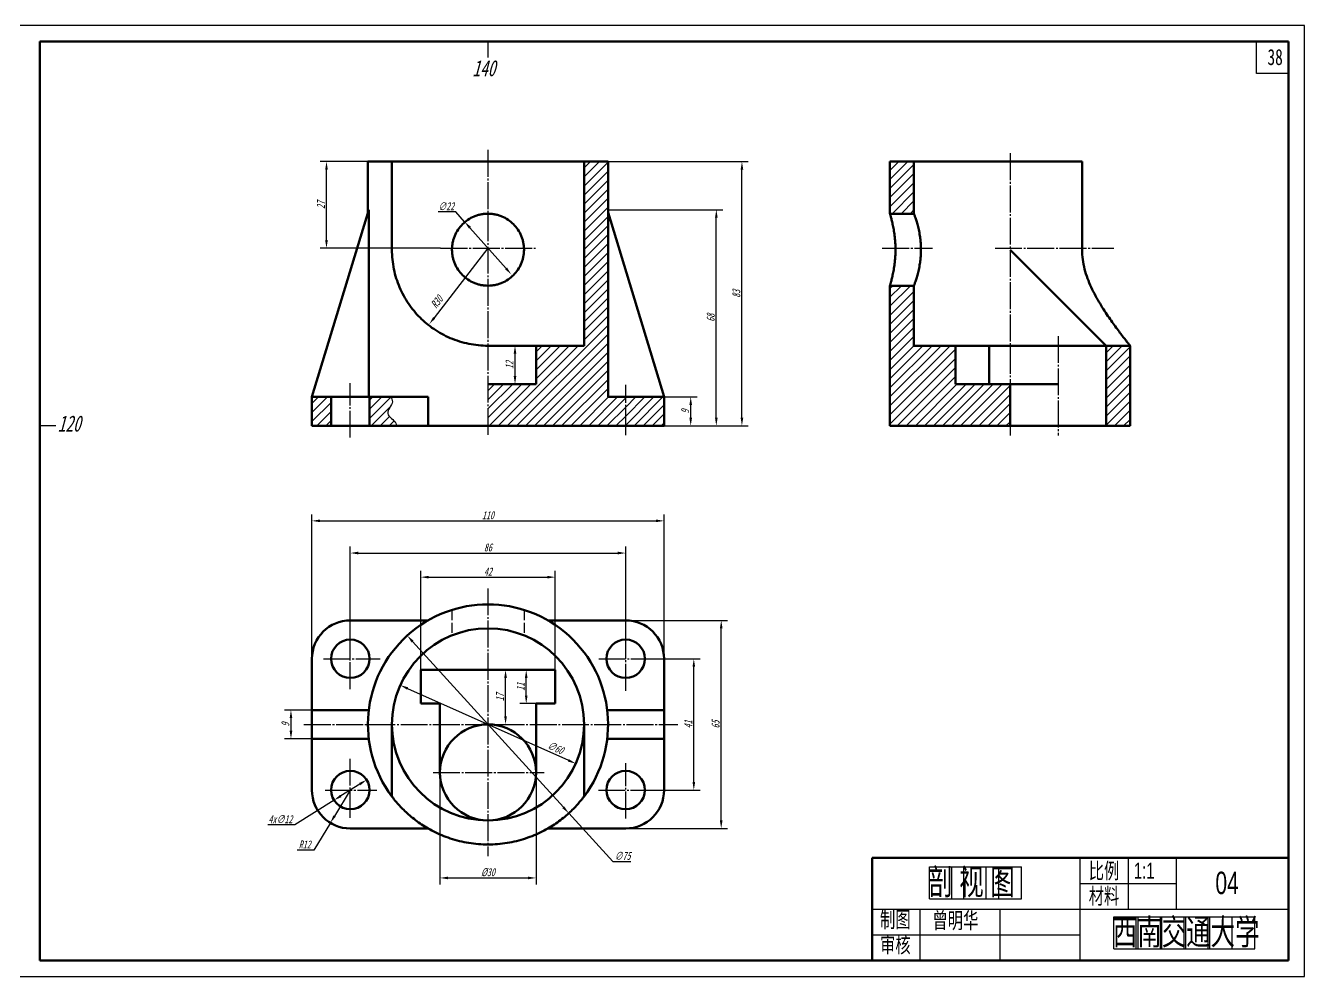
# Model space of a CAD drawing. Header units: millimetres. Extents: x -334 to 3025, y 133 to 867.
# Drawn here: x 2625.5 to 3024.9, y 284.2 to 581.2 of the extents above; entities that cross this region are included whole.
import ezdxf

# ---------------------------------------------------------------- set-up
doc = ezdxf.new("R2010")
doc.units = ezdxf.units.MM
doc.header["$LTSCALE"] = 0.8
doc.header["$PDMODE"] = 33
doc.header["$PDSIZE"] = 1.5
doc.linetypes.add('myCENTER', pattern=[18, 15, -1, 1, -1])
doc.linetypes.add('myHIDDEN', pattern=[5, 4, -1])
doc.layers.get('Defpoints').update_dxf_attribs({"lineweight": 20})
for name, color, linetype, lineweight in [('答案中心线', 1, 'myCENTER', 25), ('答案剖面线', 1, 'Continuous', 25), ('答案尺寸', 1, 'Continuous', 25), ('答案文字', 1, 'Continuous', 25), ('答案粗实线', 1, 'Continuous', 50), ('答案细实线', 1, 'Continuous', 25), ('答案虚线', 1, 'myHIDDEN', 25)]:
    doc.layers.add(name, color=color, linetype=linetype, lineweight=lineweight)
doc.styles.add('图中汉字1-5号', font='', dxfattribs={"width": 0.7, "height": 5})
doc.styles.add('尺寸文字1-2.5号', font='SimSun.ttf', dxfattribs={"width": 0.7, "oblique": 15, "height": 2.5})
doc.styles.add('标题汉字1-5号', font='SimSun.ttf', dxfattribs={"width": 0.7, "height": 5})
doc.styles.get('图中汉字1-5号').set_extended_font_data('FZFangSong-Z02')
doc.dimstyles.new('尺寸25', dxfattribs={"dimtxt": 2.5, "dimasz": 2.5, "dimexe": 2, "dimexo": 0, "dimgap": 0.5, "dimtad": 1, "dimdec": 0, "dimdsep": 46, "dimtxsty": '尺寸文字1-2.5号', "dimcen": 0, "dimadec": 0, "dimazin": 0, "dimtfac": 1, "dimtdec": 0, "dimtmove": 0, "dimatfit": 3, "dimfxl": 0, "dimarcsym": 0})
pattern_1 = [(45, (456.941, 241.6447), (-1.4142136, 1.4142136), [])]
pattern_2 = [(45, (2703.9753, -17.4051), (-1.4142136, 1.4142136), [])]

# ---------------------------------------------------------------- blocks, each defined once
blk = doc.blocks.new('*D39')
at = {"layer": 'Defpoints', "color": 0}
for p in [(2732.03, 345.64), (2721.86, 339.28)]:
    blk.add_point(p, dxfattribs=at)
at = {"layer": '答案尺寸', "color": 0, "lineweight": -2}
for p, q in [((2729.91, 344.31), (2723.98, 340.6)), ((2721.86, 339.28), (2709.59, 331.61)), ((2709.59, 331.61), (2701.17, 331.61))]:
    blk.add_line(p, q, dxfattribs=at)
at = {"layer": '答案尺寸', "color": 0}
for points in [[(2729.69, 344.67), (2730.14, 343.96), (2732.03, 345.64)], [(2723.76, 340.96), (2724.2, 340.25), (2721.86, 339.28)]]:
    blk.add_solid(points, dxfattribs=at)
at = {"layer": '答案尺寸', "color": 0, "insert": (2705.13, 333.36), "char_height": 2.5, "attachment_point": 5, "style": '尺寸文字1-2.5号'}
blk.add_mtext('4x∅12', dxfattribs=at)
blk = doc.blocks.new('*D40')
at = {"layer": 'Defpoints', "color": 0}
for p in [(2726.95, 342.46), (2720.71, 332.21)]:
    blk.add_point(p, dxfattribs=at)
at = {"layer": '答案尺寸', "color": 0, "lineweight": -2}
for p, q in [((2726.95, 342.46), (2722.01, 334.34)), ((2720.71, 332.21), (2715.54, 323.71)), ((2715.54, 323.71), (2710.4, 323.71))]:
    blk.add_line(p, q, dxfattribs=at)
at = {"layer": '答案尺寸', "color": 0}
blk.add_solid([(2721.66, 334.56), (2722.37, 334.13), (2720.71, 332.21)], dxfattribs=at)
at = {"layer": '答案尺寸', "color": 0, "insert": (2712.72, 325.46), "char_height": 2.5, "attachment_point": 5, "style": '尺寸文字1-2.5号'}
blk.add_mtext('R12', dxfattribs=at)
blk = doc.blocks.new('*D41')
at = {"layer": 'Defpoints', "color": 0}
for p in [(2754.95, 347.96), (2784.95, 347.96), (2784.95, 315)]:
    blk.add_point(p, dxfattribs=at)
at = {"layer": '答案尺寸', "color": 0, "lineweight": -2}
for p, q in [((2754.95, 347.96), (2754.95, 313)), ((2784.95, 347.96), (2784.95, 313)), ((2757.45, 315), (2782.45, 315))]:
    blk.add_line(p, q, dxfattribs=at)
at = {"layer": '答案尺寸', "color": 0}
for points in [[(2757.45, 315.42), (2757.45, 314.59), (2754.95, 315)], [(2782.45, 315.42), (2782.45, 314.59), (2784.95, 315)]]:
    blk.add_solid(points, dxfattribs=at)
at = {"layer": '答案尺寸', "color": 0, "insert": (2769.95, 316.75), "char_height": 2.5, "attachment_point": 5, "style": '尺寸文字1-2.5号'}
blk.add_mtext('%%C30', dxfattribs=at)
blk = doc.blocks.new('*D42')
at = {"layer": 'Defpoints', "color": 0}
for p in [(2714.95, 367.46), (2708.41, 358.46), (2714.95, 358.46)]:
    blk.add_point(p, dxfattribs=at)
at = {"layer": '答案尺寸', "color": 0, "lineweight": -2}
for p, q in [((2714.95, 367.46), (2706.41, 367.46)), ((2708.41, 364.96), (2708.41, 360.96)), ((2714.95, 358.46), (2706.41, 358.46))]:
    blk.add_line(p, q, dxfattribs=at)
at = {"layer": '答案尺寸', "color": 0}
for points in [[(2708, 364.96), (2708.83, 364.96), (2708.41, 367.46)], [(2708, 360.96), (2708.83, 360.96), (2708.41, 358.46)]]:
    blk.add_solid(points, dxfattribs=at)
at = {"layer": '答案尺寸', "color": 0, "insert": (2706.66, 362.96), "char_height": 2.5, "attachment_point": 5, "rotation": 90, "style": '尺寸文字1-2.5号'}
blk.add_mtext('9', dxfattribs=at)
blk = doc.blocks.new('*D43')
at = {"layer": 'Defpoints', "color": 0}
for p in [(2742.56, 375.2), (2797.34, 350.72)]:
    blk.add_point(p, dxfattribs=at)
at = {"layer": '答案尺寸', "color": 0, "lineweight": -2}
blk.add_line((2744.84, 374.18), (2795.05, 351.74), dxfattribs=at)
at = {"layer": '答案尺寸', "color": 0}
for points in [[(2745.01, 374.56), (2744.67, 373.8), (2742.56, 375.2)], [(2795.22, 352.12), (2794.88, 351.36), (2797.34, 350.72)]]:
    blk.add_solid(points, dxfattribs=at)
at = {"layer": '答案尺寸', "color": 0, "insert": (2791.05, 355.66), "char_height": 2.5, "attachment_point": 5, "rotation": 335.9252, "style": '尺寸文字1-2.5号'}
blk.add_mtext('∅60', dxfattribs=at)
blk = doc.blocks.new('*D44')
at = {"layer": 'Defpoints', "color": 0}
for p in [(2822.26, 383.46), (2834.23, 383.46), (2821.72, 342.46)]:
    blk.add_point(p, dxfattribs=at)
at = {"layer": '答案尺寸', "color": 0, "lineweight": -2}
for p, q in [((2822.26, 383.46), (2836.23, 383.46)), ((2834.23, 344.96), (2834.23, 380.96)), ((2821.72, 342.46), (2836.23, 342.46))]:
    blk.add_line(p, q, dxfattribs=at)
at = {"layer": '答案尺寸', "color": 0}
for points in [[(2833.82, 380.96), (2834.65, 380.96), (2834.23, 383.46)], [(2833.82, 344.96), (2834.65, 344.96), (2834.23, 342.46)]]:
    blk.add_solid(points, dxfattribs=at)
at = {"layer": '答案尺寸', "color": 0, "insert": (2832.48, 362.96), "char_height": 2.5, "attachment_point": 5, "rotation": 90, "style": '尺寸文字1-2.5号'}
blk.add_mtext('41', dxfattribs=at)
blk = doc.blocks.new('*D45')
at = {"layer": 'Defpoints', "color": 0}
for p in [(2812.95, 395.46), (2842.79, 395.46), (2812.95, 330.46)]:
    blk.add_point(p, dxfattribs=at)
at = {"layer": '答案尺寸', "color": 0, "lineweight": -2}
for p, q in [((2812.95, 395.46), (2844.79, 395.46)), ((2842.79, 332.96), (2842.79, 392.96)), ((2812.95, 330.46), (2844.79, 330.46))]:
    blk.add_line(p, q, dxfattribs=at)
at = {"layer": '答案尺寸', "color": 0}
for points in [[(2842.37, 392.96), (2843.21, 392.96), (2842.79, 395.46)], [(2842.37, 332.96), (2843.21, 332.96), (2842.79, 330.46)]]:
    blk.add_solid(points, dxfattribs=at)
at = {"layer": '答案尺寸', "color": 0, "insert": (2841.04, 362.96), "char_height": 2.5, "attachment_point": 5, "rotation": 90, "style": '尺寸文字1-2.5号'}
blk.add_mtext('65', dxfattribs=at)
blk = doc.blocks.new('*D46')
at = {"layer": 'Defpoints', "color": 0}
for p in [(2790.95, 408.95), (2748.95, 379.96), (2790.95, 379.96)]:
    blk.add_point(p, dxfattribs=at)
at = {"layer": '答案尺寸', "color": 0, "lineweight": -2}
for p, q in [((2748.95, 379.96), (2748.95, 410.95)), ((2751.45, 408.95), (2788.45, 408.95)), ((2790.95, 379.96), (2790.95, 410.95))]:
    blk.add_line(p, q, dxfattribs=at)
at = {"layer": '答案尺寸', "color": 0}
for points in [[(2751.45, 409.37), (2751.45, 408.53), (2748.95, 408.95)], [(2788.45, 409.37), (2788.45, 408.53), (2790.95, 408.95)]]:
    blk.add_solid(points, dxfattribs=at)
at = {"layer": '答案尺寸', "color": 0, "insert": (2769.95, 410.7), "char_height": 2.5, "attachment_point": 5, "style": '尺寸文字1-2.5号'}
blk.add_mtext('42', dxfattribs=at)
blk = doc.blocks.new('*D47')
at = {"layer": 'Defpoints', "color": 0}
for p in [(2812.95, 416.49), (2726.95, 383.46), (2812.95, 383.46)]:
    blk.add_point(p, dxfattribs=at)
at = {"layer": '答案尺寸', "color": 0, "lineweight": -2}
for p, q in [((2726.95, 383.46), (2726.95, 418.49)), ((2729.45, 416.49), (2810.45, 416.49)), ((2812.95, 383.46), (2812.95, 418.49))]:
    blk.add_line(p, q, dxfattribs=at)
at = {"layer": '答案尺寸', "color": 0}
for points in [[(2729.45, 416.91), (2729.45, 416.07), (2726.95, 416.49)], [(2810.45, 416.91), (2810.45, 416.07), (2812.95, 416.49)]]:
    blk.add_solid(points, dxfattribs=at)
at = {"layer": '答案尺寸', "color": 0, "insert": (2769.95, 418.24), "char_height": 2.5, "attachment_point": 5, "style": '尺寸文字1-2.5号'}
blk.add_mtext('86', dxfattribs=at)
blk = doc.blocks.new('*D48')
at = {"layer": 'Defpoints', "color": 0}
for p in [(2824.95, 426.54), (2714.95, 383.46), (2824.95, 383.46)]:
    blk.add_point(p, dxfattribs=at)
at = {"layer": '答案尺寸', "color": 0, "lineweight": -2}
for p, q in [((2714.95, 383.46), (2714.95, 428.54)), ((2824.95, 383.46), (2824.95, 428.54)), ((2717.45, 426.54), (2822.45, 426.54))]:
    blk.add_line(p, q, dxfattribs=at)
at = {"layer": '答案尺寸', "color": 0}
for points in [[(2717.45, 426.96), (2717.45, 426.13), (2714.95, 426.54)], [(2822.45, 426.96), (2822.45, 426.13), (2824.95, 426.54)]]:
    blk.add_solid(points, dxfattribs=at)
at = {"layer": '答案尺寸', "color": 0, "insert": (2769.95, 428.29), "char_height": 2.5, "attachment_point": 5, "style": '尺寸文字1-2.5号'}
blk.add_mtext('110', dxfattribs=at)
blk = doc.blocks.new('*D34')
at = {"layer": 'Defpoints', "color": 0}
for p in [(2824.95, 465.24), (2833.26, 465.24), (2824.95, 456.24)]:
    blk.add_point(p, dxfattribs=at)
at = {"layer": '答案尺寸', "color": 0, "lineweight": -2}
for p, q in [((2824.95, 465.24), (2835.26, 465.24)), ((2833.26, 458.74), (2833.26, 462.74)), ((2824.95, 456.24), (2835.26, 456.24))]:
    blk.add_line(p, q, dxfattribs=at)
at = {"layer": '答案尺寸', "color": 0}
for points in [[(2832.85, 462.74), (2833.68, 462.74), (2833.26, 465.24)], [(2832.85, 458.74), (2833.68, 458.74), (2833.26, 456.24)]]:
    blk.add_solid(points, dxfattribs=at)
at = {"layer": '答案尺寸', "color": 0, "insert": (2831.51, 460.74), "char_height": 2.5, "attachment_point": 5, "rotation": 90, "style": '尺寸文字1-2.5号'}
blk.add_mtext('9', dxfattribs=at)
blk = doc.blocks.new('*D35')
at = {"layer": 'Defpoints', "color": 0}
for p in [(2807.18, 523.74), (2841.26, 523.74), (2824.95, 456.24)]:
    blk.add_point(p, dxfattribs=at)
at = {"layer": '答案尺寸', "color": 0, "lineweight": -2}
for p, q in [((2807.18, 523.74), (2843.26, 523.74)), ((2841.26, 458.74), (2841.26, 521.24)), ((2824.95, 456.24), (2843.26, 456.24))]:
    blk.add_line(p, q, dxfattribs=at)
at = {"layer": '答案尺寸', "color": 0}
for points in [[(2840.85, 521.24), (2841.68, 521.24), (2841.26, 523.74)], [(2840.85, 458.74), (2841.68, 458.74), (2841.26, 456.24)]]:
    blk.add_solid(points, dxfattribs=at)
at = {"layer": '答案尺寸', "color": 0, "insert": (2839.51, 489.99), "char_height": 2.5, "attachment_point": 5, "rotation": 90, "style": '尺寸文字1-2.5号'}
blk.add_mtext('68', dxfattribs=at)
blk = doc.blocks.new('*D36')
at = {"layer": 'Defpoints', "color": 0}
for p in [(2807.45, 538.74), (2849.26, 538.74), (2824.95, 456.24)]:
    blk.add_point(p, dxfattribs=at)
at = {"layer": '答案尺寸', "color": 0, "lineweight": -2}
for p, q in [((2807.45, 538.74), (2851.26, 538.74)), ((2849.26, 458.74), (2849.26, 536.24)), ((2824.95, 456.24), (2851.26, 456.24))]:
    blk.add_line(p, q, dxfattribs=at)
at = {"layer": '答案尺寸', "color": 0}
for points in [[(2848.85, 536.24), (2849.68, 536.24), (2849.26, 538.74)], [(2848.85, 458.74), (2849.68, 458.74), (2849.26, 456.24)]]:
    blk.add_solid(points, dxfattribs=at)
at = {"layer": '答案尺寸', "color": 0, "insert": (2847.51, 497.49), "char_height": 2.5, "attachment_point": 5, "rotation": 90, "style": '尺寸文字1-2.5号'}
blk.add_mtext('83', dxfattribs=at)
blk = doc.blocks.new('*D37')
at = {"layer": 'Defpoints', "color": 0}
for p in [(2769.95, 511.74), (2751.62, 487.99)]:
    blk.add_point(p, dxfattribs=at)
at = {"layer": '答案尺寸', "color": 0, "lineweight": -2}
blk.add_line((2769.95, 511.74), (2753.15, 489.97), dxfattribs=at)
at = {"layer": '答案尺寸', "color": 0}
blk.add_solid([(2752.82, 490.23), (2753.47, 489.72), (2751.62, 487.99)], dxfattribs=at)
at = {"layer": '答案尺寸', "color": 0, "insert": (2753.96, 494.94), "char_height": 2.5, "attachment_point": 5, "rotation": 52.3406, "style": '尺寸文字1-2.5号'}
blk.add_mtext('R30', dxfattribs=at)
blk = doc.blocks.new('*D49')
at = {"layer": 'Defpoints', "color": 0}
for p in [(2719.5, 538.74), (2769.95, 538.74), (2755.15, 511.74)]:
    blk.add_point(p, dxfattribs=at)
at = {"layer": '答案尺寸', "color": 0, "lineweight": -2}
for p, q in [((2769.95, 538.74), (2717.5, 538.74)), ((2719.5, 514.24), (2719.5, 536.24)), ((2755.15, 511.74), (2717.5, 511.74))]:
    blk.add_line(p, q, dxfattribs=at)
at = {"layer": '答案尺寸', "color": 0}
for points in [[(2719.09, 536.24), (2719.92, 536.24), (2719.5, 538.74)], [(2719.09, 514.24), (2719.92, 514.24), (2719.5, 511.74)]]:
    blk.add_solid(points, dxfattribs=at)
at = {"layer": '答案尺寸', "color": 0, "insert": (2717.75, 525.24), "char_height": 2.5, "attachment_point": 5, "rotation": 90, "style": '尺寸文字1-2.5号'}
blk.add_mtext('27', dxfattribs=at)
blk = doc.blocks.new('*D38')
at = {"layer": 'Defpoints', "color": 0}
for p in [(2762.64, 519.97), (2777.25, 503.52)]:
    blk.add_point(p, dxfattribs=at)
at = {"layer": '答案尺寸', "color": 0, "lineweight": -2}
for p, q in [((2759.92, 523.04), (2754.34, 523.04)), ((2762.64, 519.97), (2759.92, 523.04)), ((2775.59, 505.39), (2764.3, 518.1))]:
    blk.add_line(p, q, dxfattribs=at)
at = {"layer": '答案尺寸', "color": 0}
for points in [[(2764.62, 518.38), (2763.99, 517.82), (2762.64, 519.97)], [(2775.9, 505.66), (2775.28, 505.11), (2777.25, 503.52)]]:
    blk.add_solid(points, dxfattribs=at)
at = {"layer": '答案尺寸', "color": 0, "insert": (2756.88, 524.79), "char_height": 2.5, "attachment_point": 5, "style": '尺寸文字1-2.5号'}
blk.add_mtext('∅22', dxfattribs=at)
blk = doc.blocks.new('*D131')
at = {"layer": 'Defpoints', "color": 0}
for p in [(2744.72, 390.7), (2795.18, 335.21)]:
    blk.add_point(p, dxfattribs=at)
at = {"layer": '答案尺寸', "color": 0, "lineweight": -2}
for p, q in [((2746.4, 388.85), (2793.49, 337.06)), ((2795.18, 335.21), (2808.89, 320.13)), ((2808.89, 320.13), (2814.58, 320.13))]:
    blk.add_line(p, q, dxfattribs=at)
at = {"layer": '答案尺寸', "color": 0}
for points in [[(2746.71, 389.13), (2746.09, 388.57), (2744.72, 390.7)], [(2793.8, 337.34), (2793.19, 336.78), (2795.18, 335.21)]]:
    blk.add_solid(points, dxfattribs=at)
at = {"layer": '答案尺寸', "color": 0, "insert": (2811.99, 321.88), "char_height": 2.5, "attachment_point": 5, "style": '尺寸文字1-2.5号'}
blk.add_mtext('∅75', dxfattribs=at)

msp = doc.modelspace()

# ---------------------------------------------------------------- hatches: boundary and pattern name
at = {"layer": '答案剖面线'}
h = msp.add_hatch(dxfattribs=at)
h.set_pattern_fill('_USER', color=256, scale=2, angle=45, style=0, pattern_type=0)
h.set_pattern_definition(pattern_2)
h.paths.add_polyline_path([(2812.95, 456.24), (2812.95, 465.24), (2807.45, 465.24), (2807.45, 522.85), (2807.45, 538.74), (2799.95, 538.74), (2799.95, 481.24), (2784.95, 481.24), (2784.95, 469.24), (2769.95, 469.24), (2769.95, 456.24)])
h = msp.add_hatch(dxfattribs=at)
h.set_pattern_fill('_USER', color=256, scale=2, angle=45, style=0, pattern_type=0)
h.set_pattern_definition([(45, (2721.1093, -17.4051), (-1.4142136, 1.4142136), [])])
h.paths.add_polyline_path([(2895.49, 522.49), (2902.99, 522.49), (2902.99, 538.74), (2895.49, 538.74)])
h.paths.add_polyline_path([(2970.49, 481.24), (2962.99, 481.24), (2962.99, 456.24), (2970.49, 456.24)])
h.paths.add_polyline_path([(2932.99, 456.24), (2932.99, 469.24), (2915.99, 469.24), (2915.99, 481.24), (2902.99, 481.24), (2902.99, 499.99), (2895.49, 499.99), (2895.49, 456.24)])
h = msp.add_hatch(dxfattribs=at)
h.set_pattern_fill('_USER', color=256, scale=2, angle=45, style=0, pattern_type=0)
h.set_pattern_definition(pattern_1)
h.paths.add_polyline_path([(2720.95, 465.24), (2714.95, 465.24), (2714.95, 456.24), (2720.95, 456.24)])
h = msp.add_hatch(dxfattribs=at)
h.set_pattern_fill('_USER', color=256, scale=2, angle=45, style=0, pattern_type=0)
h.set_pattern_definition(pattern_1)
edge = h.paths.add_edge_path()
edge.add_line((2732.95, 456.24), (2741.34, 456.24))
edge.add_spline(control_points=[(2741.34, 456.24), (2741.35, 456.52), (2741.12, 457.92), (2736.91, 459.84), (2740.67, 463.15), (2739.88, 464.77), (2739.51, 465.24)], knot_values=[1.467454, 1.467454, 1.467454, 1.467454, 2.430362, 6.413457, 10.353938, 12.067249, 12.067249, 12.067249, 12.067249], degree=3, periodic=0)
edge.add_line((2739.51, 465.24), (2732.95, 465.24))
edge.add_line((2732.95, 465.24), (2732.95, 456.24))
h = msp.add_hatch(dxfattribs=at)
h.set_pattern_fill('_USER', color=256, scale=2, angle=45, style=0, pattern_type=0)
h.set_pattern_definition(pattern_2)
h.paths.add_polyline_path([(2824.95, 456.24), (2824.95, 465.24), (2812.95, 465.24), (2812.95, 456.24)])

# ---------------------------------------------------------------- linework, layer by layer
at = {"layer": '答案中心线', "ltscale": 0.7}
for p, q in [((2769.95, 542.42), (2769.95, 452.88)), ((2932.99, 541.38), (2932.99, 453.24)), ((2893.09, 511.74), (2908.78, 511.74)), ((2928.32, 511.74), (2965.47, 511.74)), ((2947.99, 484.26), (2947.99, 453.24)), ((2726.95, 452.54), (2726.95, 469.55)), ((2812.95, 453.29), (2812.95, 469.01)), ((2769.95, 405.45), (2769.95, 321.77)), ((2726.95, 374), (2726.95, 393.31)), ((2812.95, 373.46), (2812.95, 393.31)), ((2718.58, 383.46), (2736.31, 383.46)), ((2804.53, 383.46), (2822.26, 383.46)), ((2712.44, 362.96), (2829.2, 362.96)), ((2726.95, 333.76), (2726.95, 352.54)), ((2752.78, 347.96), (2787.45, 347.96)), ((2812.95, 333.62), (2812.95, 350.89)), ((2719.12, 342.46), (2735.27, 342.46)), ((2804.43, 342.46), (2821.72, 342.46))]:
    msp.add_line(p, q, dxfattribs=at)
at = {"layer": '答案中心线', "ltscale": 0.7, "extrusion": (0, 1, 0)}
msp.add_line((2755.15, 511.74), (2785.17, 511.74), dxfattribs=at)
at = {"layer": '答案尺寸'}
for p, q in [((2778.39, 471.74), (2778.39, 478.74)), ((2769.95, 379.96), (2777.43, 379.96)), ((2775.43, 365.46), (2775.43, 377.46)), ((2781.89, 371.96), (2781.89, 377.46)), ((2790.95, 369.46), (2779.89, 369.46)), ((2769.95, 362.96), (2777.43, 362.96))]:
    msp.add_line(p, q, dxfattribs=at)
for points in [[(2777.97, 478.74), (2778.8, 478.74), (2778.39, 481.24)], [(2777.97, 471.74), (2778.8, 471.74), (2778.39, 469.24)], [(2775.02, 377.46), (2775.85, 377.46), (2775.43, 379.96)], [(2781.48, 377.46), (2782.31, 377.46), (2781.89, 379.96)], [(2781.48, 371.96), (2782.31, 371.96), (2781.89, 369.46)], [(2775.02, 365.46), (2775.85, 365.46), (2775.43, 362.96)]]:
    msp.add_solid(points, dxfattribs=at)
at = {"layer": '答案粗实线'}
for p, q in [((3019.95, 576.24), (2629.95, 576.24)), ((2629.95, 576.24), (2629.95, 289.24)), ((3019.95, 289.24), (3019.95, 576.24)), ((2807.45, 522.85), (2807.45, 465.24)), ((2932.99, 469.24), (2932.99, 456.24)), ((2807.45, 465.24), (2824.95, 465.24)), ((2726.95, 395.46), (2751.24, 395.46)), ((2788.65, 395.46), (2812.95, 395.46)), ((2714.95, 367.46), (2714.95, 383.46)), ((2824.95, 383.46), (2824.95, 367.46)), ((2748.95, 379.96), (2790.95, 379.96)), ((2748.95, 369.46), (2748.95, 379.96)), ((2790.95, 379.96), (2790.95, 369.46)), ((2754.95, 369.46), (2748.95, 369.46)), ((2754.95, 347.96), (2754.95, 369.46)), ((2784.95, 369.46), (2784.95, 347.96)), ((2790.95, 369.46), (2784.95, 369.46)), ((2714.95, 358.46), (2714.95, 367.46)), ((2732.72, 367.46), (2714.95, 367.46)), ((2807.18, 367.46), (2824.95, 367.46)), ((2824.95, 367.46), (2824.95, 358.46)), ((2739.95, 340.46), (2739.95, 362.96)), ((2799.95, 362.96), (2799.95, 340.46)), ((2714.95, 342.46), (2714.95, 358.46)), ((2714.95, 358.46), (2732.72, 358.46)), ((2824.95, 358.46), (2807.18, 358.46)), ((2824.95, 358.46), (2824.95, 342.46)), ((2751.24, 330.46), (2726.95, 330.46)), ((2812.95, 330.46), (2788.65, 330.46)), ((2889.95, 289.24), (2889.95, 321.24)), ((2889.95, 321.24), (3019.95, 321.24)), ((2629.95, 289.24), (3019.95, 289.24))]:
    msp.add_line(p, q, dxfattribs=at)
at = {"layer": '答案粗实线', "extrusion": (0, 1, 0)}
for p, q in [((2732.45, 538.74), (2739.95, 538.74)), ((2732.45, 522.85), (2732.45, 538.74)), ((2739.95, 538.74), (2769.95, 538.74)), ((2739.95, 511.24), (2739.95, 538.74)), ((2769.95, 538.74), (2799.95, 538.74)), ((2799.95, 538.74), (2799.95, 481.24)), ((2807.45, 538.74), (2799.95, 538.74)), ((2807.45, 522.85), (2807.45, 538.74)), ((2895.49, 538.74), (2895.49, 522.49)), ((2902.99, 538.74), (2895.49, 538.74)), ((2902.99, 538.74), (2932.99, 538.74)), ((2902.99, 522.49), (2902.99, 538.74)), ((2932.99, 538.74), (2955.49, 538.74)), ((2955.49, 538.74), (2955.49, 511.24)), ((2714.95, 465.24), (2732.72, 523.74)), ((2732.72, 523.74), (2732.72, 465.24)), ((2824.95, 465.24), (2807.45, 522.85)), ((2895.49, 522.49), (2902.99, 522.49)), ((2932.99, 511.24), (2962.99, 481.24)), ((2895.49, 499.99), (2895.49, 456.24)), ((2902.99, 499.99), (2895.49, 499.99)), ((2902.99, 481.24), (2902.99, 499.99)), ((2769.95, 481.24), (2784.95, 481.24)), ((2784.95, 481.24), (2784.95, 469.24)), ((2799.95, 481.24), (2784.95, 481.24)), ((2915.99, 481.24), (2902.99, 481.24)), ((2915.99, 481.24), (2926.49, 481.24)), ((2915.99, 469.24), (2915.99, 481.24)), ((2926.49, 469.24), (2926.49, 481.24)), ((2926.49, 481.24), (2947.99, 481.24)), ((2947.99, 481.24), (2962.99, 481.24)), ((2962.99, 481.24), (2962.99, 456.24)), ((2970.49, 481.24), (2962.99, 481.24)), ((2970.49, 456.24), (2970.49, 481.24)), ((2784.95, 469.24), (2769.95, 469.24)), ((2932.99, 469.24), (2915.99, 469.24)), ((2947.99, 469.24), (2932.99, 469.24)), ((2714.95, 456.24), (2714.95, 465.24)), ((2726.95, 465.24), (2714.95, 465.24)), ((2720.95, 465.24), (2720.95, 456.24)), ((2751.24, 465.24), (2726.95, 465.24)), ((2732.95, 465.24), (2732.95, 456.24)), ((2751.24, 456.24), (2751.24, 465.24)), ((2824.95, 456.24), (2824.95, 465.24)), ((2714.95, 456.24), (2726.95, 456.24)), ((2726.95, 456.24), (2751.24, 456.24)), ((2769.95, 456.24), (2751.24, 456.24)), ((2769.95, 456.24), (2824.95, 456.24)), ((2895.49, 456.24), (2932.99, 456.24)), ((2962.99, 456.24), (2932.99, 456.24)), ((2962.99, 456.24), (2970.49, 456.24))]:
    msp.add_line(p, q, dxfattribs=at)
at = {"layer": '答案粗实线'}
for centre in [(2726.95, 383.46), (2812.95, 383.46), (2726.95, 342.46), (2812.95, 342.46)]:
    msp.add_circle(centre, 6, dxfattribs=at)
for centre, radius, start, end in [((2769.95, 362.96), 37.5, 323.1301, 216.8699), ((2726.95, 383.46), 12, 90, 180), ((2812.95, 383.46), 12, 0, 90), ((2769.95, 362.96), 30, 0, 180), ((2769.95, 362.96), 30, 180, 270), ((2769.95, 347.96), 15, 0, 180), ((2769.95, 362.96), 30, 270, 0), ((2769.95, 347.96), 15, 180, 270), ((2769.95, 347.96), 15, 270, 0), ((2726.95, 342.46), 12, 180, 270), ((2812.95, 342.46), 12, 270, 0)]:
    msp.add_arc(centre, radius, start, end, dxfattribs=at)
for points, knots in [([(2758.7, 511.24), (2758.7, 511.6), (2758.71, 511.96), (2758.78, 512.69), (2758.84, 513.06), (2758.98, 513.79), (2759.07, 514.15), (2759.29, 514.87), (2759.42, 515.22), (2759.85, 516.26), (2760.21, 516.92), (2761.03, 518.14), (2761.5, 518.7), (2762.49, 519.69), (2763.05, 520.16), (2764.27, 520.98), (2764.93, 521.34), (2765.97, 521.77), (2766.32, 521.9), (2767.04, 522.12), (2767.4, 522.21), (2768.13, 522.35), (2768.5, 522.41), (2769.23, 522.48), (2769.59, 522.49), (2770.3, 522.49), (2770.67, 522.48), (2771.39, 522.41), (2771.76, 522.35), (2772.49, 522.21), (2772.85, 522.12), (2773.57, 521.9), (2773.93, 521.77), (2774.96, 521.34), (2775.62, 520.98), (2776.85, 520.16), (2777.41, 519.69), (2778.4, 518.7), (2778.86, 518.14), (2779.69, 516.92), (2780.04, 516.26), (2780.48, 515.22), (2780.6, 514.87), (2780.82, 514.15), (2780.91, 513.79), (2781.06, 513.06), (2781.11, 512.69), (2781.18, 511.96), (2781.2, 511.6), (2781.2, 510.89), (2781.18, 510.52), (2781.11, 509.79), (2781.06, 509.43), (2780.91, 508.7), (2780.82, 508.33), (2780.6, 507.62), (2780.48, 507.26), (2780.04, 506.23), (2779.69, 505.57), (2778.86, 504.34), (2778.4, 503.78), (2777.41, 502.79), (2776.85, 502.33), (2775.62, 501.5), (2774.96, 501.15), (2773.93, 500.71), (2773.57, 500.59), (2772.85, 500.37), (2772.49, 500.28), (2771.76, 500.13), (2771.39, 500.08), (2770.67, 500.01), (2770.3, 499.99), (2769.59, 499.99), (2769.23, 500.01), (2768.5, 500.08), (2768.13, 500.13), (2767.4, 500.28), (2767.04, 500.37), (2766.32, 500.59), (2765.97, 500.71), (2764.93, 501.15), (2764.27, 501.5), (2763.05, 502.33), (2762.49, 502.79), (2761.5, 503.78), (2761.03, 504.34), (2760.21, 505.57), (2759.85, 506.23), (2759.42, 507.26), (2759.29, 507.62), (2759.07, 508.33), (2758.98, 508.7), (2758.84, 509.43), (2758.78, 509.79), (2758.71, 510.52), (2758.7, 510.89), (2758.7, 511.24)], [0, 0, 0, 0, 2.142564, 2.142564, 4.285129, 4.285129, 6.427693, 6.427693, 8.570257, 8.570257, 12.855386, 12.855386, 17.140515, 17.140515, 21.422362, 21.422362, 25.704209, 25.704209, 27.845133, 27.845133, 29.986056, 29.986056, 32.12698, 32.12698, 34.267904, 34.267904, 36.408827, 36.408827, 38.549751, 38.549751, 40.690675, 40.690675, 42.831598, 42.831598, 47.113445, 47.113445, 51.395293, 51.395293, 55.680421, 55.680421, 59.96555, 59.96555, 62.108114, 62.108114, 64.250679, 64.250679, 66.393243, 66.393243, 68.535807, 68.535807, 70.678372, 70.678372, 72.820936, 72.820936, 74.9635, 74.9635, 77.106065, 77.106065, 81.391193, 81.391193, 85.676322, 85.676322, 89.958169, 89.958169, 94.240017, 94.240017, 96.38094, 96.38094, 98.521864, 98.521864, 100.662787, 100.662787, 102.803711, 102.803711, 104.944635, 104.944635, 107.085558, 107.085558, 109.226482, 109.226482, 111.367406, 111.367406, 115.649253, 115.649253, 119.9311, 119.9311, 124.216229, 124.216229, 128.501357, 128.501357, 130.643922, 130.643922, 132.786486, 132.786486, 134.92905, 134.92905, 137.071615, 137.071615, 137.071615, 137.071615]), ([(2769.95, 522.49), (2770.3, 522.49), (2770.67, 522.48), (2771.39, 522.41), (2771.76, 522.35), (2772.49, 522.21), (2772.85, 522.12), (2773.57, 521.9), (2773.93, 521.77), (2774.96, 521.34), (2775.62, 520.98), (2776.85, 520.16), (2777.41, 519.69), (2778.4, 518.7), (2778.86, 518.14), (2779.69, 516.92), (2780.04, 516.26), (2780.48, 515.22), (2780.6, 514.87), (2780.82, 514.15), (2780.91, 513.79), (2781.06, 513.06), (2781.11, 512.69), (2781.18, 511.96), (2781.2, 511.6), (2781.2, 510.89), (2781.18, 510.52), (2781.11, 509.79), (2781.06, 509.43), (2780.91, 508.7), (2780.82, 508.33), (2780.6, 507.62), (2780.48, 507.26), (2780.04, 506.23), (2779.69, 505.57), (2778.86, 504.34), (2778.4, 503.78), (2777.41, 502.79), (2776.85, 502.33), (2775.62, 501.5), (2774.96, 501.15), (2773.93, 500.71), (2773.57, 500.59), (2772.85, 500.37), (2772.49, 500.28), (2771.76, 500.13), (2771.39, 500.08), (2770.67, 500.01), (2770.3, 499.99), (2769.95, 499.99)], [34.267904, 34.267904, 34.267904, 34.267904, 36.408827, 36.408827, 38.549751, 38.549751, 40.690675, 40.690675, 42.831598, 42.831598, 47.113445, 47.113445, 51.395293, 51.395293, 55.680421, 55.680421, 59.96555, 59.96555, 62.108114, 62.108114, 64.250679, 64.250679, 66.393243, 66.393243, 68.535807, 68.535807, 70.678372, 70.678372, 72.820936, 72.820936, 74.9635, 74.9635, 77.106065, 77.106065, 81.391193, 81.391193, 85.676322, 85.676322, 89.958169, 89.958169, 94.240017, 94.240017, 96.38094, 96.38094, 98.521864, 98.521864, 100.662787, 100.662787, 102.803711, 102.803711, 102.803711, 102.803711]), ([(2897.22, 511.24), (2897.22, 511.6), (2897.21, 511.96), (2897.19, 512.69), (2897.17, 513.05), (2897.13, 513.78), (2897.1, 514.14), (2897.04, 514.86), (2897, 515.21), (2896.87, 516.25), (2896.77, 516.91), (2896.56, 518.14), (2896.45, 518.7), (2896.23, 519.69), (2896.12, 520.16), (2895.91, 520.99), (2895.82, 521.34), (2895.7, 521.78), (2895.66, 521.9), (2895.6, 522.12), (2895.57, 522.21), (2895.53, 522.35), (2895.51, 522.41), (2895.49, 522.48), (2895.49, 522.49), (2895.49, 522.49)], [0, 0, 0, 0, 2.133435, 2.133435, 4.266869, 4.266869, 6.400304, 6.400304, 8.533738, 8.533738, 12.800607, 12.800607, 17.067476, 17.067476, 21.333074, 21.333074, 25.598672, 25.598672, 27.731471, 27.731471, 29.86427, 29.86427, 31.997069, 31.997069, 34.129868, 34.129868, 34.129868, 34.129868]), ([(2902.99, 522.49), (2902.99, 522.49), (2902.99, 522.48), (2903.02, 522.41), (2903.04, 522.35), (2903.09, 522.21), (2903.13, 522.12), (2903.21, 521.9), (2903.25, 521.77), (2903.4, 521.34), (2903.52, 520.98), (2903.79, 520.16), (2903.93, 519.69), (2904.2, 518.7), (2904.34, 518.14), (2904.61, 516.92), (2904.74, 516.26), (2904.9, 515.22), (2904.94, 514.87), (2905.03, 514.15), (2905.06, 513.79), (2905.12, 513.06), (2905.14, 512.69), (2905.17, 511.96), (2905.18, 511.6), (2905.18, 510.89), (2905.17, 510.52), (2905.14, 509.79), (2905.12, 509.43), (2905.06, 508.7), (2905.03, 508.33), (2904.94, 507.62), (2904.9, 507.26), (2904.74, 506.23), (2904.61, 505.57), (2904.34, 504.34), (2904.2, 503.78), (2903.93, 502.79), (2903.79, 502.33), (2903.52, 501.5), (2903.4, 501.15), (2903.25, 500.71), (2903.21, 500.59), (2903.13, 500.37), (2903.09, 500.28), (2903.04, 500.13), (2903.02, 500.08), (2902.99, 500.01), (2902.99, 499.99), (2902.99, 499.99)], [34.267904, 34.267904, 34.267904, 34.267904, 36.408827, 36.408827, 38.549751, 38.549751, 40.690675, 40.690675, 42.831598, 42.831598, 47.113445, 47.113445, 51.395293, 51.395293, 55.680421, 55.680421, 59.96555, 59.96555, 62.108114, 62.108114, 64.250679, 64.250679, 66.393243, 66.393243, 68.535807, 68.535807, 70.678372, 70.678372, 72.820936, 72.820936, 74.9635, 74.9635, 77.106065, 77.106065, 81.391193, 81.391193, 85.676322, 85.676322, 89.958169, 89.958169, 94.240017, 94.240017, 96.38094, 96.38094, 98.521864, 98.521864, 100.662787, 100.662787, 102.803711, 102.803711, 102.803711, 102.803711]), ([(2769.95, 481.24), (2768.95, 481.24), (2767.95, 481.29), (2765.94, 481.49), (2764.94, 481.65), (2762.96, 482.05), (2761.98, 482.3), (2760.05, 482.9), (2759.1, 483.25), (2757.27, 484.04), (2756.37, 484.47), (2754.65, 485.42), (2753.82, 485.93), (2752.23, 487.01), (2751.47, 487.59), (2750.04, 488.78), (2749.37, 489.4), (2748.08, 490.68), (2747.45, 491.37), (2746.24, 492.83), (2745.67, 493.59), (2744.59, 495.18), (2744.08, 496.01), (2743.15, 497.72), (2742.72, 498.6), (2741.57, 501.31), (2740.97, 503.22), (2740.36, 506.17), (2740.21, 507.17), (2740, 509.2), (2739.95, 510.22), (2739.95, 511.24)], [96.904473, 96.904473, 96.904473, 96.904473, 102.86533, 102.86533, 108.826188, 108.826188, 114.787045, 114.787045, 120.747903, 120.747903, 126.70876, 126.70876, 132.669618, 132.669618, 138.630475, 138.630475, 144.591332, 144.591332, 150.743534, 150.743534, 156.895736, 156.895736, 163.047938, 163.047938, 169.200139, 169.200139, 181.504543, 181.504543, 187.656744, 187.656744, 193.808946, 193.808946, 193.808946, 193.808946]), ([(2895.49, 499.99), (2895.49, 499.99), (2895.49, 500.01), (2895.51, 500.08), (2895.53, 500.13), (2895.57, 500.28), (2895.6, 500.37), (2895.66, 500.58), (2895.7, 500.71), (2895.82, 501.14), (2895.91, 501.5), (2896.12, 502.32), (2896.23, 502.79), (2896.45, 503.78), (2896.56, 504.35), (2896.77, 505.57), (2896.87, 506.23), (2897, 507.27), (2897.04, 507.63), (2897.1, 508.34), (2897.13, 508.7), (2897.17, 509.43), (2897.19, 509.8), (2897.21, 510.53), (2897.22, 510.89), (2897.22, 511.24)], [102.389605, 102.389605, 102.389605, 102.389605, 104.522404, 104.522404, 106.655203, 106.655203, 108.788002, 108.788002, 110.920801, 110.920801, 115.186399, 115.186399, 119.451997, 119.451997, 123.718866, 123.718866, 127.985735, 127.985735, 130.11917, 130.11917, 132.252604, 132.252604, 134.386039, 134.386039, 136.519473, 136.519473, 136.519473, 136.519473]), ([(2955.49, 511.24), (2955.49, 510.22), (2955.56, 509.2), (2955.83, 507.17), (2956.03, 506.17), (2956.8, 503.22), (2957.53, 501.31), (2958.79, 498.6), (2959.23, 497.72), (2960.15, 496.01), (2960.63, 495.18), (2961.58, 493.59), (2962.06, 492.83), (2963, 491.37), (2963.46, 490.68), (2964.35, 489.4), (2964.78, 488.78), (2965.63, 487.59), (2966.05, 487.01), (2966.85, 485.93), (2967.24, 485.42), (2967.96, 484.47), (2968.29, 484.04), (2968.9, 483.25), (2969.17, 482.9), (2969.65, 482.3), (2969.85, 482.05), (2970.17, 481.65), (2970.29, 481.49), (2970.45, 481.29), (2970.49, 481.24), (2970.49, 481.24)], [0, 0, 0, 0, 6.152202, 6.152202, 12.304403, 12.304403, 24.608807, 24.608807, 30.761009, 30.761009, 36.91321, 36.91321, 43.065412, 43.065412, 49.217614, 49.217614, 55.178471, 55.178471, 61.139329, 61.139329, 67.100186, 67.100186, 73.061043, 73.061043, 79.021901, 79.021901, 84.982758, 84.982758, 90.943616, 90.943616, 96.904473, 96.904473, 96.904473, 96.904473]), ([(2769.95, 325.46), (2768.95, 325.46), (2767.95, 325.5), (2765.94, 325.66), (2764.94, 325.78), (2762.96, 326.1), (2761.98, 326.3), (2760.05, 326.78), (2759.1, 327.05), (2757.27, 327.66), (2756.37, 327.99), (2754.65, 328.71), (2753.82, 329.09), (2752.23, 329.9), (2751.47, 330.31), (2750.04, 331.17), (2749.37, 331.6), (2748.08, 332.48), (2747.45, 332.95), (2746.24, 333.89), (2745.67, 334.37), (2744.59, 335.32), (2744.08, 335.8), (2743.15, 336.72), (2742.72, 337.16), (2741.57, 338.42), (2740.97, 339.15), (2740.36, 339.91), (2740.21, 340.12), (2740, 340.39), (2739.95, 340.46), (2739.95, 340.46)], [96.904473, 96.904473, 96.904473, 96.904473, 102.86533, 102.86533, 108.826188, 108.826188, 114.787045, 114.787045, 120.747903, 120.747903, 126.70876, 126.70876, 132.669618, 132.669618, 138.630475, 138.630475, 144.591332, 144.591332, 150.743534, 150.743534, 156.895736, 156.895736, 163.047938, 163.047938, 169.200139, 169.200139, 181.504543, 181.504543, 187.656744, 187.656744, 193.808946, 193.808946, 193.808946, 193.808946]), ([(2799.95, 340.46), (2799.95, 340.46), (2799.89, 340.39), (2799.69, 340.12), (2799.53, 339.91), (2798.92, 339.15), (2798.32, 338.42), (2797.17, 337.16), (2796.74, 336.72), (2795.81, 335.8), (2795.3, 335.32), (2794.22, 334.37), (2793.65, 333.89), (2792.44, 332.95), (2791.81, 332.48), (2790.53, 331.6), (2789.85, 331.17), (2788.42, 330.31), (2787.66, 329.9), (2786.08, 329.09), (2785.25, 328.71), (2783.52, 327.99), (2782.63, 327.66), (2780.79, 327.05), (2779.85, 326.78), (2777.92, 326.3), (2776.94, 326.1), (2774.95, 325.78), (2773.95, 325.66), (2771.94, 325.5), (2770.94, 325.46), (2769.95, 325.46)], [0, 0, 0, 0, 6.152202, 6.152202, 12.304403, 12.304403, 24.608807, 24.608807, 30.761009, 30.761009, 36.91321, 36.91321, 43.065412, 43.065412, 49.217614, 49.217614, 55.178471, 55.178471, 61.139329, 61.139329, 67.100186, 67.100186, 73.061043, 73.061043, 79.021901, 79.021901, 84.982758, 84.982758, 90.943616, 90.943616, 96.904473, 96.904473, 96.904473, 96.904473])]:
    msp.add_open_spline(points, degree=3, knots=knots, dxfattribs=at)
at = {"layer": '答案细实线'}
for p, q in [((3024.95, 581.24), (2604.95, 581.24)), ((3024.95, 284.24), (3024.95, 581.24)), ((2769.95, 576.24), (2769.95, 571.24)), ((3009.95, 566.24), (3009.95, 576.24)), ((3019.95, 566.24), (3009.95, 566.24)), ((2634.95, 456.24), (2629.95, 456.24)), ((2954.95, 289.24), (2954.95, 321.24)), ((2969.95, 305.24), (2969.95, 321.24)), ((2984.95, 305.24), (2984.95, 321.24)), ((2907.8, 318.47), (2936.53, 318.47)), ((2907.8, 308.47), (2907.8, 318.47)), ((2914.8, 308.47), (2914.8, 318.47)), ((2918.59, 308.47), (2918.59, 318.47)), ((2925.59, 308.47), (2925.59, 318.47)), ((2929.53, 308.47), (2929.53, 318.47)), ((2936.53, 308.47), (2936.53, 318.47)), ((2954.95, 313.24), (2984.95, 313.24)), ((2907.8, 308.47), (2936.53, 308.47)), ((2889.95, 305.24), (3019.95, 305.24)), ((2904.95, 289.24), (2904.95, 305.24)), ((2929.95, 289.24), (2929.95, 305.24)), ((2965.44, 302.83), (3009.43, 302.83)), ((2965.44, 292.83), (2965.44, 302.83)), ((2972.44, 292.83), (2972.44, 302.83)), ((2972.99, 292.83), (2972.99, 302.83)), ((2979.99, 292.83), (2979.99, 302.83)), ((2980.39, 292.78), (2980.39, 302.78)), ((2987.39, 292.78), (2987.39, 302.78)), ((2987.93, 292.83), (2987.93, 302.83)), ((2994.93, 292.83), (2994.93, 302.83)), ((2995.43, 292.83), (2995.43, 302.83)), ((3002.43, 292.83), (3002.43, 302.83)), ((3009.43, 292.83), (3009.43, 302.83)), ((2889.95, 297.24), (2954.95, 297.24)), ((2965.44, 292.83), (3009.43, 292.83)), ((2604.95, 284.24), (3024.95, 284.24))]:
    msp.add_line(p, q, dxfattribs=at)
msp.add_open_spline([(2739.51, 465.24), (2739.88, 464.77), (2740.67, 463.15), (2736.91, 459.84), (2741.12, 457.92), (2741.35, 456.52), (2741.34, 456.24)], degree=3, knots=[1.467454, 1.467454, 1.467454, 1.467454, 3.180766, 7.121246, 11.104342, 12.067249, 12.067249, 12.067249, 12.067249], dxfattribs=at)
at = {"layer": '答案虚线'}
for p, q in [((2758.7, 398.73), (2758.7, 390.77)), ((2781.2, 398.73), (2781.2, 390.77))]:
    msp.add_line(p, q, dxfattribs=at)

# ---------------------------------------------------------------- texts
at = {"layer": '答案尺寸', "char_height": 2.5, "attachment_point": 5, "rotation": 90, "style": '尺寸文字1-2.5号'}
for s, insert in [('12', (2776.64, 475.24)), ('11', (2780.14, 374.71)), ('17', (2773.68, 371.46))]:
    msp.add_mtext(s, dxfattribs=dict(at, insert=insert))
at = {"layer": '答案文字', "width": 0.7}
for s, height, style, p in [('38', 5, '标题汉字1-5号', (3013.42, 568.92)), ('比例', 5, '图中汉字1-5号', (2957.58, 314.74)), ('1:1', 5, '图中汉字1-5号', (2971.65, 314.75)), ('剖 视 图', 8, '图中汉字1-5号', (2907.4, 309.8)), ('04', 7, '图中汉字1-5号', (2997.15, 309.96)), ('材料', 5, '图中汉字1-5号', (2957.58, 306.85)), ('制图', 5, '图中汉字1-5号', (2892.4, 299.53)), ('曾明华', 5, '图中汉字1-5号', (2908.78, 299.23)), ('西南交通大学', 8, '图中汉字1-5号', (2965.09, 294.15)), ('审核', 5, '图中汉字1-5号', (2892.4, 291.64))]:
    msp.add_text(s, height=height, dxfattribs=dict(at, style=style)).set_placement(p)
at = {"layer": '答案文字', "style": '尺寸文字1-2.5号', "oblique": 15, "width": 0.7}
for s, p in [('140', (2765.09, 565.43)), ('120', (2635.57, 454.43))]:
    msp.add_text(s, height=5, dxfattribs=at).set_placement(p)

# ---------------------------------------------------------------- dimensions: what is measured, and where the dimension line sits
at = {"layer": '答案尺寸'}
for base, p1, p2, picture, middle in [((2719.5, 538.74), (2755.15, 511.74), (2769.95, 538.74), '*D49', (2717.75, 525.24)), ((2849.26276149, 538.74270116), (2824.94669215, 456.24270116), (2807.44669215, 538.74270116), '*D36', (2847.51276149, 497.49270116)), ((2841.26276149, 523.74270116), (2824.94669215, 456.24270116), (2807.17571309, 523.74270116), '*D35', (2839.51276149, 489.99270116)), ((2833.26, 465.24), (2824.95, 456.24), (2824.95, 465.24), '*D34', (2831.51, 460.74)), ((2842.79, 395.46), (2812.95, 330.46), (2812.95, 395.46), '*D45', (2841.04, 362.96)), ((2834.23, 383.46), (2821.72, 342.46), (2822.26, 383.46), '*D44', (2832.48, 362.96)), ((2708.41, 358.46), (2714.95, 367.46), (2714.95, 358.46), '*D42', (2706.66, 362.96))]:
    dim = msp.add_linear_dim(base=base, p1=p1, p2=p2, angle=90, dimstyle='尺寸25', override={"dimtoh": 1}, dxfattribs=at)
    dim.commit()
    dim.dimension.update_dxf_attribs({"geometry": picture, "text_midpoint": middle})
for p1, p2, override, picture, middle in [((2777.25, 503.52), (2762.64, 519.97), {"dimtih": 1, "dimtoh": 1, "dimatfit": 2}, '*D38', (2756.88, 523.04)), ((2744.72, 390.7), (2795.18, 335.21), {"dimtih": 1, "dimtoh": 1, "dimatfit": 2}, '*D131', (2811.99, 320.13)), ((2742.56, 375.2), (2797.34, 350.72), {"dimtoh": 1, "dimtmove": 2}, '*D43', (2791.05, 355.66))]:
    dim = msp.add_diameter_dim_2p(p1=p1, p2=p2, dimstyle='尺寸25', override=override, dxfattribs=at)
    dim.commit()
    dim.dimension.update_dxf_attribs({"geometry": picture, "text_midpoint": middle, "dimtype": 163})
for center, mpoint, override, picture, middle in [((2769.95, 511.74), (2751.62, 487.99), {"dimtoh": 1, "dimtmove": 2}, '*D37', (2753.96, 494.94)), ((2726.95, 342.46), (2720.71, 332.21), {"dimtih": 1, "dimtoh": 1, "dimatfit": 2}, '*D40', (2712.72, 323.71))]:
    dim = msp.add_radius_dim(center=center, mpoint=mpoint, dimstyle='尺寸25', override=override, dxfattribs=at)
    dim.commit()
    dim.dimension.update_dxf_attribs({"geometry": picture, "text_midpoint": middle, "dimtype": 164})
for base, p1, p2, picture, middle in [((2824.95, 426.54), (2714.95, 383.46), (2824.95, 383.46), '*D48', (2769.95, 428.29)), ((2812.95, 416.49), (2726.95, 383.46), (2812.95, 383.46), '*D47', (2769.95, 418.24)), ((2790.95, 408.95), (2748.95, 379.96), (2790.95, 379.96), '*D46', (2769.95, 410.7))]:
    dim = msp.add_linear_dim(base=base, p1=p1, p2=p2, dimstyle='尺寸25', override={"dimtoh": 1}, dxfattribs=at)
    dim.commit()
    dim.dimension.update_dxf_attribs({"geometry": picture, "text_midpoint": middle})
dim = msp.add_linear_dim(base=(2784.95, 315), p1=(2754.95, 347.96), p2=(2784.95, 347.96), text='%%C30', dimstyle='尺寸25', override={"dimtoh": 1}, dxfattribs=at)
dim.commit()
dim.dimension.update_dxf_attribs({"geometry": '*D41', "text_midpoint": (2769.95, 316.75)})
dim = msp.add_diameter_dim_2p(p1=(2732.03, 345.64), p2=(2721.86, 339.28), text='4x<>', dimstyle='尺寸25', override={"dimtih": 1, "dimtoh": 1, "dimatfit": 2}, dxfattribs=at)
dim.commit()
dim.dimension.update_dxf_attribs({"geometry": '*D39', "text_midpoint": (2705.13, 331.61), "dimtype": 163})

doc.saveas('drawing.dxf')
